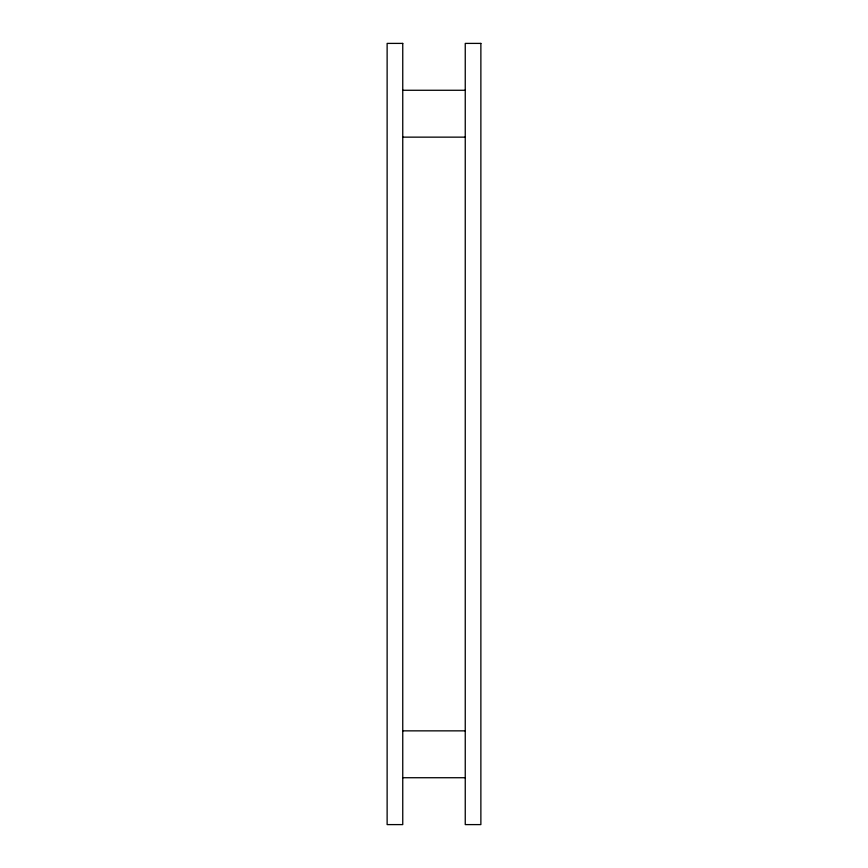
<?xml version="1.0" encoding="UTF-8"?>
<svg xmlns="http://www.w3.org/2000/svg" width="868" height="868" viewBox="0 0 868 868"><rect width="100%" height="100%" fill="white"/><g stroke="black" fill="none" stroke-linecap="round" stroke-linejoin="round"><path stroke-width="1.3" d="M402.752 90.272L465.248 90.272M402.752 137.144L465.248 137.144M402.752 730.856L465.248 730.856M402.752 777.728L465.248 777.728M402.752 43.4L387.128 43.4L387.128 824.6L402.752 824.6L402.752 43.4M480.872 43.4L465.248 43.4L465.248 824.6L480.872 824.6L480.872 43.4"/></g></svg>
